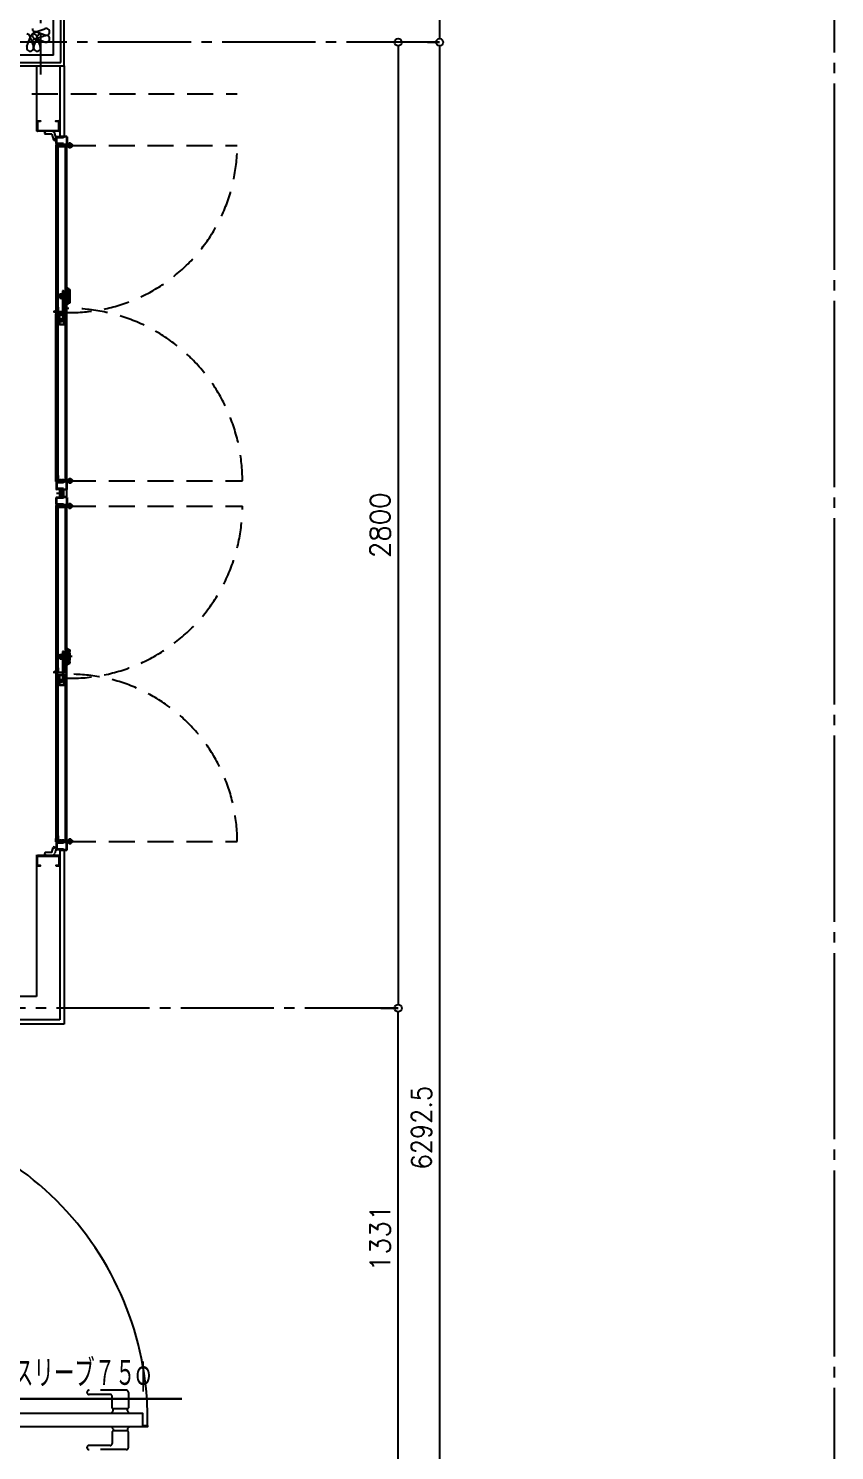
# Model space of a CAD drawing. Header units: millimetres. Extents: x 8300 to 98248, y -10383 to 40000.
# Drawn here: x 29965 to 32300, y 17618 to 21740 of the extents above; entities that cross this region are included whole.
import ezdxf
from ezdxf.enums import TextEntityAlignment as Align

# ---------------------------------------------------------------- set-up
doc = ezdxf.new("R2010")
doc.units = ezdxf.units.MM
doc.header["$LTSCALE"] = 300
for name, pattern in [('CADEWA_LINE5', [1.2, 0.9, -0.1, 0.1, -0.1]), ('CADEWA_LINE6', [2.1, 1.8, -0.1, 0.1, -0.1]), ('DASH-N', [0.375, 0.25, -0.125])]:
    doc.linetypes.add(name, pattern=pattern)
doc.layers.get('0').update_dxf_attribs({"linetype": 'CONTINUOUS'})
for name, color, linetype in [('Eス0_その他－３', 7, 'CONTINUOUS'), ('K建0_壁', 7, 'CONTINUOUS'), ('通り芯', 7, 'CONTINUOUS')]:
    doc.layers.add(name, color=color, linetype=linetype)
doc.styles.add('MS Gothic2', font='msgothic.ttc', dxfattribs={"width": 0.6})
doc.styles.add('txt2', font='txt.shx', dxfattribs={"width": 1.197332, "bigfont": 'extfont2'})

# ---------------------------------------------------------------- blocks, each defined once
blk = doc.blocks.new('Z0ArrowOpen30')
at = {"color": 0, "linetype": 'ByBlock', "lineweight": 0}
for p, q in [((-1, 0.27), (0, 0)), ((0, 0), (-1, -0.27))]:
    blk.add_line(p, q, dxfattribs=at)
blk = doc.blocks.new('ZGroup228', base_point=(29888.9, 17656.7))
at = {"layer": 'Eス0_その他－３', "color": 136, "linetype": 'Continuous', "lineweight": 30}
for p in [(29368, 17407.6), (30409.7, 17767.7)]:
    blk.add_line(p, (29728.1, 17767.7), dxfattribs=at)
at = {"layer": 'Eス0_その他－３', "color": 136, "linetype": 'Continuous', "lineweight": 30, "xscale": 35.50628165534033, "yscale": 35.50628165534033, "zscale": 35.50628165534033, "rotation": 225}
blk.add_blockref('Z0ArrowOpen30', (29368, 17407.6), dxfattribs=at)
at = {"layer": 'Eス0_その他－３', "color": 136, "lineweight": -3, "style": 'MS Gothic2', "width": 0.6}
blk.add_text('弱電要スリーブ７５φ', height=72.23, dxfattribs=at).set_placement((29743.1, 17844.3), align=Align.MIDDLE_LEFT)

msp = doc.modelspace()

# ---------------------------------------------------------------- linework, layer by layer
at = {"layer": 'K建0_壁', "color": 250, "linetype": 'CADEWA_LINE5', "lineweight": -3}
for p, q in [((30000, 25325.4), (30000, 21606.5)), ((31156, 21700), (29207.1, 21700)), ((31036, 18900), (29345.6, 18900))]:
    msp.add_line(p, q, dxfattribs=at)
at = {"layer": 'K建0_壁', "color": 250, "linetype": 'Continuous', "lineweight": -3}
for p, q in [((30037.5, 21662.5), (30037.5, 23412.5)), ((30058.5, 21641.5), (30058.5, 23391.5)), ((31156, 21889.5), (31156, 21710.5)), ((29989.6, 21730.7), (30012.5, 21739.3)), ((30012.5, 21720.7), (29989.6, 21729.3)), ((29960.7, 21687.5), (29969.3, 21710.4)), ((29970.7, 21710.4), (29979.3, 21687.5)), ((29980.7, 21687.5), (29989.3, 21710.4)), ((29989.6, 21710.7), (30012.5, 21719.3)), ((30012.5, 21700.7), (29989.6, 21709.3)), ((29990.7, 21710.4), (29999.3, 21687.5)), ((31066, 21700), (31036, 21700)), ((31036, 21689.5), (31036, 18910.5)), ((31120.6, 21700), (31156, 21700)), ((31130.6, 21700), (31156, 21700)), ((31156, 21689.5), (31156, 15418)), ((30037.5, 21662.5), (29337.5, 21662.5)), ((29358.5, 21641.5), (30058.5, 21641.5)), ((29988.5, 21632), (29988.5, 21442.2)), ((30055.5, 21632), (30055.5, 21427.2)), ((29989.5, 21443.8), (29989.5, 21470.6)), ((30052.9, 21442.2), (29991.1, 21442.2)), ((30054.5, 21470.6), (30054.5, 21443.8)), ((30061.6, 20400.7), (30061.6, 20383.9)), ((30065.8, 20402.3), (30063.2, 20402.3)), ((30063.2, 20382.3), (30065.8, 20382.3)), ((30072.4, 19874.3), (30072.4, 20352.5)), ((30074, 19874.3), (30074, 20352.5)), ((30044.4, 19877.7), (30044.5, 19877.6)), ((30046.4, 19879.2), (30049, 19876.6)), ((29988.5, 19345), (29988.5, 18933.5)), ((29989.5, 19340.7), (29989.5, 19313.9)), ((30052.9, 19342.3), (29991.1, 19342.3)), ((30054.5, 19357.2), (30054.5, 19358.8)), ((30054.5, 19313.9), (30054.5, 19340.7)), ((30055.5, 19357.2), (30055.5, 18866.5)), ((30044.5, 19312.3), (30052.9, 19312.3)), ((29988.5, 18933.5), (29368, 18933.5)), ((30986, 18900), (31036, 18900)), ((30986.1, 18900), (31036, 18900)), ((31036, 17579.5), (31036, 18889.5)), ((30055.5, 18866.5), (29368, 18866.5))]:
    msp.add_line(p, q, dxfattribs=at)
at = {"layer": 'K建0_壁', "color": 250, "linetype": 'Continuous', "lineweight": -3, "ltscale": 0.5}
for p, q in [((30068, 21632), (30068, 21427.2)), ((30068, 19357.2), (30068, 18854)), ((30068, 18854), (29428, 18854))]:
    msp.add_line(p, q, dxfattribs=at)
at = {"layer": 'K建0_壁', "color": 250, "linetype": 'DASH-N', "lineweight": -3}
for p, q in [((23000, 21550), (30569.7, 21550)), ((30085.3, 21400.8), (30569.7, 21400.8)), ((30085.3, 20428.7), (30584.7, 20428.7)), ((30085.3, 20355.7), (30584.7, 20355.7)), ((30085.3, 19383.6), (30569.7, 19383.6)), ((30248.5, 17792.5), (30140.5, 17792.5)), ((30201.5, 17780.5), (30140.5, 17780.5)), ((30207.5, 17741.5), (30207.5, 17774.5)), ((30254.5, 17786.5), (30254.5, 17741.5)), ((30210.5, 17732.5), (30207.5, 17729.5)), ((30207.5, 17726.5), (30207.5, 17729.5)), ((30210.5, 17732.5), (30210.5, 17738.5)), ((30251.5, 17738.5), (30210.5, 17738.5)), ((30251.5, 17732.5), (30251.5, 17738.5)), ((30251.5, 17732.5), (30254.5, 17729.5)), ((30254.5, 17726.5), (30254.5, 17729.5)), ((30207.5, 17686.5), (30207.5, 17683.5)), ((30254.5, 17686.5), (30254.5, 17683.5)), ((30210.5, 17680.5), (30207.5, 17683.5)), ((30207.5, 17671.5), (30207.5, 17638.5)), ((30210.5, 17680.5), (30210.5, 17674.5)), ((30251.5, 17674.5), (30210.5, 17674.5)), ((30251.5, 17680.5), (30254.5, 17683.5)), ((30251.5, 17680.5), (30251.5, 17674.5)), ((30254.5, 17626.5), (30254.5, 17671.5)), ((30201.5, 17632.5), (30140.5, 17632.5)), ((30248.5, 17620.5), (30140.5, 17620.5))]:
    msp.add_line(p, q, dxfattribs=at)
at = {"layer": 'K建0_壁', "color": 250, "linetype": 'Continuous', "lineweight": -3, "ltscale": 0.3}
for p, q in [((30032.4, 21433.2), (30013.7, 21433.2)), ((30032.4, 21433.2), (30037.1, 21417)), ((30045.8, 21419.5), (30041, 21435.7)), ((30044.4, 21402.2), (30044.4, 20926.7)), ((30044.8, 21406.1), (30044.8, 21423.3)), ((30075.4, 21403.8), (30046, 21403.8)), ((30075.4, 21402.2), (30046, 21402.2)), ((30046, 21402.2), (30046, 20926.7)), ((30057, 21425.6), (30047.1, 21425.6)), ((30066.2, 21423.3), (30047.1, 21423.3)), ((30047.1, 21406.1), (30047.1, 21423.3)), ((30066.2, 21406.1), (30047.1, 21406.1)), ((30079, 21402.2), (30050.5, 21402.2)), ((30050.5, 21399.2), (30050.5, 21402.2)), ((30079, 21399.2), (30050.5, 21399.2)), ((30050.6, 21399.2), (30072.4, 21399.2)), ((30050.6, 21397.6), (30072.4, 21397.6)), ((30050.6, 21385), (30050.6, 21397.6)), ((30075.4, 21427.2), (30057, 21427.2)), ((30057, 21427.2), (30057, 21425.6)), ((30057.5, 21395), (30057.5, 21406.1)), ((30064.5, 21395), (30064.5, 21406.1)), ((30075.4, 21425.6), (30066.2, 21425.6)), ((30066.2, 21425.6), (30066.2, 21423.3)), ((30066.2, 21406.1), (30066.2, 21403.8)), ((30072.4, 20919.3), (30072.4, 21397.6)), ((30074, 20919.3), (30074, 21397.6)), ((30075.4, 21425.6), (30075.4, 21403.8)), ((30075.4, 21402.2), (30075.4, 20430.3)), ((30077, 21425.6), (30077, 21403.8)), ((30085.3, 21391.7), (30085.3, 21409.9)), ((30049, 20931.9), (30049, 21385)), ((30050.6, 20931.9), (30050.6, 21385)), ((30074, 20939.4), (30074, 20988.8)), ((30076.8, 20988.8), (30074, 20988.8)), ((30076.8, 20939.4), (30076.8, 20988.8)), ((30082.2, 20942.1), (30082.2, 20986)), ((30082.2, 20983.3), (30085.5, 20983.3)), ((30085.3, 20945.2), (30085.3, 20983.3)), ((30085.5, 20979.3), (30085.5, 20983.3)), ((30087, 20964.1), (30050.4, 20964.1)), ((30051, 20967.4), (30051.7, 20968.1)), ((30055.6, 20968.1), (30051.7, 20968.1)), ((30055.6, 20960.1), (30051.7, 20960.1)), ((30055.6, 20957.7), (30055.6, 20970.5)), ((30055.6, 20970.5), (30061.8, 20970.5)), ((30055.6, 20957.7), (30061.8, 20957.7)), ((30061.8, 20957), (30061.8, 20971.2)), ((30063.3, 20971.7), (30062.3, 20971.7)), ((30063.3, 20956.5), (30062.3, 20956.5)), ((30066, 20969.7), (30063.8, 20969.7)), ((30066, 20958.5), (30063.8, 20958.5)), ((30066.1, 20969.7), (30066, 20969.7)), ((30066.1, 20958.4), (30066, 20958.4)), ((30066.1, 20972.5), (30066.7, 20973.1)), ((30066.1, 20955.6), (30066.7, 20955.1)), ((30068.7, 20973.1), (30066.7, 20973.1)), ((30068.7, 20955.1), (30066.7, 20955.1)), ((30072, 20977.4), (30068.7, 20977.4)), ((30068.7, 20950.8), (30068.7, 20977.4)), ((30068.7, 20950.8), (30072, 20950.8)), ((30072, 20950.8), (30072, 20977.4)), ((30074, 20973.1), (30072, 20973.1)), ((30074, 20955.1), (30072, 20955.1)), ((30085.3, 20945.2), (30082.2, 20945.2)), ((30082.2, 20944.8), (30085.5, 20944.8)), ((30085.5, 20979.3), (30085.3, 20979.3)), ((30085.5, 20948.9), (30085.3, 20948.9)), ((30085.5, 20944.8), (30085.5, 20948.9)), ((30036.6, 20919.2), (30051.3, 20919.2)), ((30044.4, 20427.2), (30044.4, 20911.7)), ((30044.5, 20921.7), (30046, 20921.7)), ((30044.5, 20916.7), (30046, 20916.7)), ((30046, 20926.7), (30046, 20911.7)), ((30046, 20924.2), (30046, 20914.2)), ((30046, 20924.2), (30049, 20924.2)), ((30046, 20914.2), (30049, 20914.2)), ((30046, 20911.7), (30072.4, 20911.7)), ((30046, 20910.1), (30072.4, 20910.1)), ((30049, 20914.2), (30049, 20924.2)), ((30049, 20444.4), (30049, 20910.1)), ((30050.6, 20931.9), (30050.6, 20919.3)), ((30050.6, 20919.3), (30072.4, 20919.3)), ((30050.6, 20917.7), (30072.4, 20917.7)), ((30050.6, 20444.4), (30050.6, 20910.1)), ((30055, 20911.7), (30068, 20911.7)), ((30061.5, 20887.8), (30061.5, 20900)), ((30072.4, 20431.8), (30072.4, 20910.1)), ((30076.8, 20939.4), (30074, 20939.4)), ((30074, 20431.8), (30074, 20910.1)), ((30055, 20883.2), (30068, 20883.2)), ((30055.9, 20893.8), (30067.2, 20893.8)), ((30044.4, 20437.2), (30046, 20437.2)), ((30044.4, 20427.2), (30044.4, 20437.2)), ((30044.8, 20423.3), (30044.8, 20406.1)), ((30075.4, 20425.6), (30046, 20425.6)), ((30047.1, 20423.3), (30047.1, 20406.1)), ((30066.2, 20423.3), (30047.1, 20423.3)), ((30066.2, 20406.1), (30047.1, 20406.1)), ((30079, 20430.3), (30050.5, 20430.3)), ((30050.5, 20430.3), (30050.5, 20427.3)), ((30094.7, 20428.8), (30050.5, 20428.8)), ((30079, 20427.3), (30050.5, 20427.3)), ((30050.6, 20444.4), (30050.6, 20431.8)), ((30050.6, 20431.8), (30072.4, 20431.8)), ((30050.6, 20430.2), (30072.4, 20430.2)), ((30057.5, 20434.5), (30057.5, 20423.4)), ((30064.5, 20434.5), (30064.5, 20423.4)), ((30066.2, 20425.6), (30066.2, 20423.3)), ((30066.2, 20406.1), (30066.2, 20403.8)), ((30075.4, 20403.8), (30075.4, 20425.6)), ((30077, 20403.8), (30077, 20425.6)), ((30085.3, 20437.8), (30085.3, 20419.6)), ((30044.8, 20361.1), (30044.8, 20378.3)), ((30066, 20392.2), (30046, 20392.2)), ((30066.2, 20403.8), (30047.1, 20403.8)), ((30075.4, 20380.6), (30047.1, 20380.6)), ((30066.2, 20378.3), (30047.1, 20378.3)), ((30047.1, 20361.1), (30047.1, 20378.3)), ((30057, 20402.2), (30055.4, 20402.2)), ((30055.4, 20382.2), (30055.4, 20402.2)), ((30057, 20382.2), (30057, 20402.2)), ((30075.4, 20382.2), (30057, 20382.2)), ((30075.4, 20403.8), (30058.6, 20403.8)), ((30075.4, 20402.2), (30058.6, 20402.2)), ((30058.6, 20382.2), (30058.6, 20402.2)), ((30066.2, 20380.6), (30066.2, 20378.3)), ((30067.4, 20382.3), (30067.4, 20402.2)), ((30067.4, 20382.3), (30075.4, 20382.3)), ((30075.4, 20380.6), (30075.4, 20358.8)), ((30077, 20380.6), (30077, 20358.8)), ((30085.3, 20346.6), (30085.3, 20364.9)), ((30044.4, 20357.2), (30044.4, 20347.2)), ((30044.4, 20357.2), (30044.4, 19392.2)), ((30044.4, 20347.2), (30046, 20347.2)), ((30075.4, 20358.8), (30046, 20358.8)), ((30046, 20347.2), (30046, 19881.7)), ((30066.2, 20361.1), (30047.1, 20361.1)), ((30049, 19886.9), (30049, 20339.9)), ((30079, 20357.1), (30050.5, 20357.1)), ((30050.5, 20354.1), (30050.5, 20357.1)), ((30094.7, 20355.6), (30050.5, 20355.6)), ((30079, 20354.1), (30050.5, 20354.1)), ((30050.6, 20354.1), (30072.4, 20354.1)), ((30050.6, 20352.5), (30072.4, 20352.5)), ((30050.6, 20339.9), (30050.6, 20352.5)), ((30050.6, 19886.9), (30050.6, 20339.9)), ((30057.5, 20350), (30057.5, 20361.1)), ((30064.5, 20350), (30064.5, 20361.1)), ((30066.2, 20361.1), (30066.2, 20358.8)), ((30075.4, 20357.2), (30075.4, 19386.8)), ((30091.4, 19919.1), (30050.4, 19919.1)), ((30051, 19922.4), (30051.7, 19923.1)), ((30055.6, 19923.1), (30051.7, 19923.1)), ((30055.6, 19915.1), (30051.7, 19915.1)), ((30055.6, 19912.7), (30055.6, 19925.5)), ((30055.6, 19925.5), (30061.8, 19925.5)), ((30055.6, 19912.7), (30061.8, 19912.7)), ((30061.8, 19912), (30061.8, 19926.2)), ((30063.3, 19926.7), (30062.3, 19926.7)), ((30063.3, 19911.5), (30062.3, 19911.5)), ((30066, 19924.7), (30063.8, 19924.7)), ((30066, 19913.5), (30063.8, 19913.5)), ((30066.1, 19924.8), (30066, 19924.8)), ((30066.1, 19913.5), (30066, 19913.5)), ((30066.1, 19927.6), (30066.6, 19928.1)), ((30066.1, 19910.7), (30066.6, 19910.1)), ((30068.7, 19928.1), (30066.6, 19928.1)), ((30072, 19932.4), (30068.7, 19932.4)), ((30068.7, 19905.8), (30068.7, 19932.4)), ((30072, 19905.8), (30072, 19932.4)), ((30074, 19928.1), (30072, 19928.1)), ((30074, 19894.4), (30074, 19943.8)), ((30076.8, 19943.8), (30074, 19943.8)), ((30076.8, 19894.4), (30076.8, 19943.8)), ((30082.2, 19897.2), (30082.2, 19941.1)), ((30082.2, 19938.4), (30085.4, 19938.4)), ((30085.3, 19900.3), (30085.3, 19938.4)), ((30085.4, 19934.3), (30085.3, 19934.3)), ((30085.4, 19934.3), (30085.4, 19938.4)), ((30036.6, 19874.2), (30051.3, 19874.2)), ((30044.5, 19876.7), (30046, 19876.7)), ((30044.5, 19871.7), (30046, 19871.7)), ((30046, 19881.7), (30046, 19866.7)), ((30046, 19879.2), (30046, 19869.2)), ((30046, 19879.2), (30049, 19879.2)), ((30049, 19869.2), (30049, 19879.2)), ((30050.6, 19886.9), (30050.6, 19874.3)), ((30050.6, 19874.3), (30072.4, 19874.3)), ((30050.6, 19872.7), (30072.4, 19872.7)), ((30068.7, 19910.1), (30066.6, 19910.1)), ((30068.7, 19905.8), (30072, 19905.8)), ((30074, 19910.1), (30072, 19910.1)), ((30076.8, 19894.4), (30074, 19894.4)), ((30085.3, 19900.3), (30082.2, 19900.3)), ((30082.2, 19899.9), (30085.4, 19899.9)), ((30085.4, 19903.9), (30085.3, 19903.9)), ((30085.4, 19899.9), (30085.4, 19903.9)), ((30046, 19869.2), (30049, 19869.2)), ((30046, 19866.7), (30072.4, 19866.7)), ((30046, 19865.2), (30046, 19392.2)), ((30046, 19865.1), (30072.4, 19865.1)), ((30049, 19399.4), (30049, 19865.1)), ((30050.6, 19399.4), (30050.6, 19865.1)), ((30055, 19866.7), (30068, 19866.7)), ((30055, 19838.2), (30068, 19838.2)), ((30055.9, 19848.8), (30067.2, 19848.8)), ((30061.5, 19842.9), (30061.5, 19855)), ((30072.4, 19386.8), (30072.4, 19865.1)), ((30074, 19386.8), (30074, 19865.1)), ((30044.4, 19392.2), (30046, 19392.2)), ((30044.4, 19382.2), (30044.4, 19392.2)), ((30044.8, 19378.3), (30044.8, 19361.1)), ((30075.4, 19380.6), (30046, 19380.6)), ((30047.1, 19378.3), (30047.1, 19361.1)), ((30066.2, 19378.3), (30047.1, 19378.3)), ((30079, 19385.3), (30050.5, 19385.3)), ((30050.5, 19385.3), (30050.5, 19382.3)), ((30094.7, 19383.8), (30050.5, 19383.8)), ((30079, 19382.3), (30050.5, 19382.3)), ((30050.6, 19399.4), (30050.6, 19386.8)), ((30050.6, 19386.8), (30072.4, 19386.8)), ((30050.6, 19385.2), (30072.4, 19385.2)), ((30057.5, 19389.5), (30057.5, 19378.4)), ((30064.5, 19389.5), (30064.5, 19378.4)), ((30066.2, 19380.6), (30066.2, 19378.3)), ((30075.4, 19358.8), (30075.4, 19380.6)), ((30077, 19358.8), (30077, 19380.6)), ((30085.3, 19392.8), (30085.3, 19374.6)), ((30032.4, 19351.2), (30013.7, 19351.2)), ((30032.4, 19351.2), (30036.6, 19366.1)), ((30045.3, 19363.6), (30041, 19348.7)), ((30066.2, 19361.1), (30047.1, 19361.1)), ((30054.5, 19358.8), (30047.1, 19358.8)), ((30075.4, 19358.8), (30054.5, 19358.8)), ((30075.4, 19357.2), (30054.5, 19357.2)), ((30066.2, 19361.1), (30066.2, 19358.8))]:
    msp.add_line(p, q, dxfattribs=at)
for points in [[(29368, 21632), (30068, 21632), (30068, 23382)], [(30050.6, 21385), (30049, 21385), (30049, 21397.6)], [(30051, 20967.4), (30051, 20960.8), (30051.7, 20960.1)], [(30046, 20926.7), (30044.4, 20926.7), (30044.4, 20911.7)], [(30075.4, 20427.2), (30046, 20427.2), (30046, 20910.2)], [(30050.6, 20931.9), (30049, 20931.9), (30049, 20919.3)], [(30055, 20911.7), (30055, 20881.7), (30068, 20881.7), (30068, 20911.7)], [(30050.6, 20444.4), (30049, 20444.4), (30049, 20431.8)], [(30075.4, 20357.2), (30046, 20357.2), (30046, 20347.2)], [(30050.6, 20339.9), (30049, 20339.9), (30049, 20352.5)], [(30051, 19922.4), (30051, 19915.8), (30051.7, 19915.1)], [(30046, 19881.7), (30044.4, 19881.7), (30044.4, 19866.7)], [(30050.6, 19886.9), (30049, 19886.9), (30049, 19874.3)], [(30055, 19866.7), (30055, 19836.7), (30068, 19836.7), (30068, 19866.7)], [(30075.4, 19382.2), (30046, 19382.2), (30046, 19392.2)], [(30050.6, 19399.4), (30049, 19399.4), (30049, 19386.8)]]:
    msp.add_lwpolyline(points, dxfattribs=at)
at = {"layer": 'K建0_壁', "color": 250, "linetype": 'Continuous', "lineweight": -3}
for points in [[(29999.5, 21470.6), (29991.1, 21470.6), (29991.1, 21443.8), (30052.9, 21443.8), (30052.9, 21470.6), (30044.5, 21470.6), (30044.5, 21472.2), (30052.9, 21472.2)], [(29991.1, 21472.2), (29999.5, 21472.2), (29999.5, 21470.6)], [(30039.9, 19875.1), (30040.8, 19874.2), (30044, 19871)], [(30042.2, 19876.4), (30044.3, 19874.2), (30044.5, 19874.1), (30046, 19872.6), (30049, 19869.6)], [(30045.4, 19876.7), (30046, 19876.1), (30047.9, 19874.2), (30049, 19873.1)], [(29991.1, 19312.3), (29999.5, 19312.3), (29999.5, 19313.9), (29991.1, 19313.9), (29991.1, 19340.7), (30052.9, 19340.7), (30052.9, 19313.9), (30044.5, 19313.9), (30044.5, 19312.3)]]:
    msp.add_lwpolyline(points, dxfattribs=at)
at = {"layer": 'K建0_壁', "color": 250, "linetype": 'Continuous', "lineweight": -3, "ltscale": 0.3}
for points in [[(30063.8, 20979.1), (30063.8, 20899.1), (30066.1, 20899.1), (30066.1, 20979.1)], [(30044.5, 20922.7), (30044.5, 20915.7), (30038.5, 20919.2)], [(30063.8, 19934.1), (30063.8, 19854.1), (30066.1, 19854.1), (30066.1, 19934.1)], [(30044.5, 19877.7), (30044.5, 19870.7), (30038.5, 19874.2)]]:
    msp.add_lwpolyline(points, close=True, dxfattribs=at)
at = {"layer": 'K建0_壁', "color": 250, "linetype": 'Continuous', "lineweight": -3}
msp.add_lwpolyline([(29393, 17716.5), (29403, 17726.5), (30295, 17726.5), (30295, 17690), (30310, 17690), (30310, 17686.5), (29393, 17686.5)], close=True, dxfattribs=at)
for centre in [(31036, 21700), (31156, 21700), (31156, 21700), (31036, 18900), (31036, 18900)]:
    msp.add_circle(centre, 10.5, dxfattribs=at)
at = {"layer": 'K建0_壁', "color": 250, "linetype": 'Continuous', "lineweight": -3, "ltscale": 0.3}
for centre, radius in [((30085.3, 21400.7), 6.5), ((30085.3, 21400.7), 4), ((30061.5, 20893.8), 4), ((30061.5, 20893.8), 3), ((30085.3, 20428.8), 6.5), ((30085.3, 20428.8), 4), ((30085.3, 20355.6), 6.5), ((30085.3, 20355.6), 4), ((30061.5, 19848.8), 4), ((30061.5, 19848.8), 3), ((30085.3, 19383.8), 6.5), ((30085.3, 19383.8), 4)]:
    msp.add_circle(centre, radius, dxfattribs=at)
at = {"layer": 'K建0_壁', "color": 250, "linetype": 'Continuous', "lineweight": -3}
for centre, radius, start, end in [((29986, 21740), 10, 180, 290.7966), ((29986, 21720), 10, 69.2034, 180), ((30016, 21730), 10, 249.2034, 110.7966), ((29960, 21714), 10, 339.2034, 90), ((29970, 21684), 10, 159.2034, 20.7966), ((29980, 21714), 10, 90, 200.7966), ((29986, 21720), 10, 180, 290.7966), ((29986, 21700), 10, 69.2034, 180), ((29980, 21714), 10, 339.2034, 90), ((29990, 21684), 10, 159.2034, 20.7966), ((30000, 21714), 10, 90, 200.7966), ((30016, 21710), 10, 249.2034, 110.7966), ((29991.1, 21470.6), 1.6, 90, 180), ((29991.1, 21443.8), 1.6, 180, 270), ((30052.9, 21470.6), 1.6, 0, 90), ((30052.9, 21443.8), 1.6, 270, 0), ((30063.2, 20400.7), 1.6, 90, 180), ((30063.2, 20383.9), 1.6, 180, 270), ((30065.8, 20400.7), 1.6, 0, 90), ((30065.8, 20383.9), 1.6, 270, 0), ((29991.1, 19340.7), 1.6, 90, 180), ((30052.9, 19340.7), 1.6, 0, 90), ((29991.1, 19313.9), 1.6, 180, 270), ((30052.9, 19313.9), 1.6, 270, 0), ((29413, 17706.5), 897.2, 358.7227, 88.7227)]:
    msp.add_arc(centre, radius, start, end, dxfattribs=at)
at = {"layer": 'K建0_壁', "color": 250, "linetype": 'Continuous', "lineweight": -3, "ltscale": 0.3}
for centre, radius, start, end in [((30014.6, 21439.3), 2.95, 107.1791, 225.5595), ((30014.3, 21435.6), 2.48, 103.7059, 256.4025), ((30012.6, 21440.1), 2.38, 298.4505, 61.6579), ((30032.4, 21433.2), 9, 16.3016, 89.9778), ((30039.5, 21416.5), 2.38, 44.7742, 167.9817), ((30039.6, 21418.6), 2.95, 213.5029, 331.8832), ((30043.3, 21419.4), 2.48, 210.0297, 2.7263), ((30044.8, 21421.3), 2, 90, 218.6822), ((30044.8, 21418.8), 2, 90, 218.6822), ((30044.8, 21416.3), 2, 90, 270), ((30046, 21402.2), 1.6, 90, 180), ((30047.1, 21423.3), 2.3, 90, 180), ((30047.1, 21406.1), 2.3, 180, 270), ((30050.6, 21397.6), 1.6, 90.0003, 179.9989), ((30072.4, 21397.6), 1.6, 359.9999, 90.0003), ((30075.4, 21425.6), 1.6, 0, 90), ((30075.4, 21403.8), 1.6, 270, 0), ((30082.2, 20992.7), 6.68, 216.0242, 270), ((30062.3, 20971.2), 0.5, 90, 180), ((30062.3, 20957), 0.5, 180, 270), ((30063.3, 20971.2), 0.5, 0, 90), ((30063.3, 20957), 0.5, 270, 0), ((30082.2, 20935.4), 6.68, 90, 143.9758), ((29934, 20964.1), 152.1, 354.5004, 5.4996), ((30046, 20911.7), 1.6, 180.0011, 269.9997), ((30050.6, 20919.3), 1.6, 180.0011, 269.9997), ((30072.4, 20919.3), 1.6, 269.9997, 359.9999), ((30072.4, 20910.1), 1.6, 0.0001, 90.0003), ((30046, 20427.2), 1.6, 180, 270), ((30047.1, 20423.3), 2.3, 90, 180), ((30047.1, 20406.1), 2.3, 180, 270), ((30050.6, 20431.8), 1.6, 180.0011, 269.9997), ((30072.4, 20431.8), 1.6, 269.9997, 359.9999), ((30075.4, 20425.6), 1.6, 0, 90), ((30047.1, 20378.3), 2.3, 90, 180), ((30057, 20382.2), 1.6, 179.9626, 270), ((30058.6, 20402.2), 1.6, 90, 179.9626), ((30156.8, 20392.3), 82, 173.0234, 186.9766), ((30075.4, 20403.8), 1.6, 270, 0), ((30075.4, 20380.6), 1.6, 0, 90), ((30046, 20357.2), 1.6, 90, 180), ((30047.1, 20361.1), 2.3, 180, 270), ((30050.6, 20352.5), 1.6, 90.0003, 179.9989), ((30072.4, 20352.5), 1.6, 359.9999, 90.0003), ((30075.4, 20358.8), 1.6, 270, 0), ((30062.3, 19926.2), 0.5, 90, 180), ((30062.3, 19912), 0.5, 180, 270), ((30063.3, 19926.2), 0.5, 0, 90), ((30063.3, 19912), 0.5, 270, 0), ((30082.2, 19947.7), 6.68, 216.0242, 270), ((29933.9, 19919.1), 152.1, 354.5004, 5.4996), ((30050.6, 19874.3), 1.6, 180.0011, 269.9997), ((30072.4, 19874.3), 1.6, 269.9997, 359.9999), ((30082.2, 19890.5), 6.68, 90, 143.9758), ((30046, 19866.7), 1.6, 180.0011, 269.9997), ((30072.4, 19865.1), 1.6, 0.0001, 90.0003), ((30046, 19382.2), 1.6, 180, 270), ((30047.1, 19378.3), 2.3, 90, 180), ((30050.6, 19386.8), 1.6, 180.0011, 269.9997), ((30072.4, 19386.8), 1.6, 269.9997, 359.9999), ((30075.4, 19380.6), 1.6, 0, 90), ((30014.6, 19345.1), 2.95, 134.4405, 252.8209), ((30014.3, 19348.8), 2.48, 103.5975, 256.2941), ((30012.6, 19344.3), 2.38, 298.3421, 61.5495), ((30032.4, 19351.2), 9, 270.0222, 343.6984), ((30039.1, 19364.4), 2.95, 28.1168, 146.4971), ((30039, 19366.6), 2.38, 192.0183, 315.2258), ((30042.8, 19363.7), 2.48, 357.2737, 149.9703), ((30047.1, 19361.1), 2.3, 180, 270), ((30075.4, 19358.8), 1.6, 270, 0)]:
    msp.add_arc(centre, radius, start, end, dxfattribs=at)
at = {"layer": 'K建0_壁', "color": 250, "linetype": 'DASH-N', "lineweight": -3}
for centre, radius, start, end in [((30085.3, 21400.8), 484.4, 268.4739, 0), ((30085.3, 20428.8), 499.4, 359.9868, 91.4817), ((30085.3, 20355.6), 499.4, 268.5183, 0.0132), ((30085.3, 19383.6), 484.4, 0, 91.5261), ((30140.5, 17786.5), 6, 90, 270), ((30201.5, 17774.5), 6, 0, 90), ((30248.5, 17786.5), 6, 0, 90), ((30210.5, 17741.5), 3, 180, 270), ((30251.5, 17741.5), 3, 270, 0), ((30210.5, 17671.5), 3, 90, 180), ((30251.5, 17671.5), 3, 0, 90), ((30140.5, 17626.5), 6, 90, 270), ((30201.5, 17638.5), 6, 270, 0), ((30248.5, 17626.5), 6, 270, 0)]:
    msp.add_arc(centre, radius, start, end, dxfattribs=at)
at = {"layer": '通り芯', "color": 96, "linetype": 'CADEWA_LINE6', "lineweight": -3}
msp.add_line((32300, -6050), (32300, 40000), dxfattribs=at)

# ---------------------------------------------------------------- block references
at = {"layer": 'Eス0_その他－３', "linetype": 'Continuous', "lineweight": -3}
msp.add_blockref('ZGroup228', (29888.9, 17656.7), dxfattribs=at)

# ---------------------------------------------------------------- texts
at = {"layer": 'K建0_壁', "color": 250, "lineweight": -3, "style": 'txt2'}
for s, width, p in [('2800', 0.9625, (30983.5, 20300)), ('6292.5', 0.891667, (31103.5, 18553.7)), ('1331', 0.986111, (30983.5, 18234.5))]:
    msp.add_text(s, height=57.6, rotation=90, dxfattribs=dict(at, width=width)).set_placement(p, align=Align.MIDDLE_CENTER)

doc.saveas('drawing.dxf')
